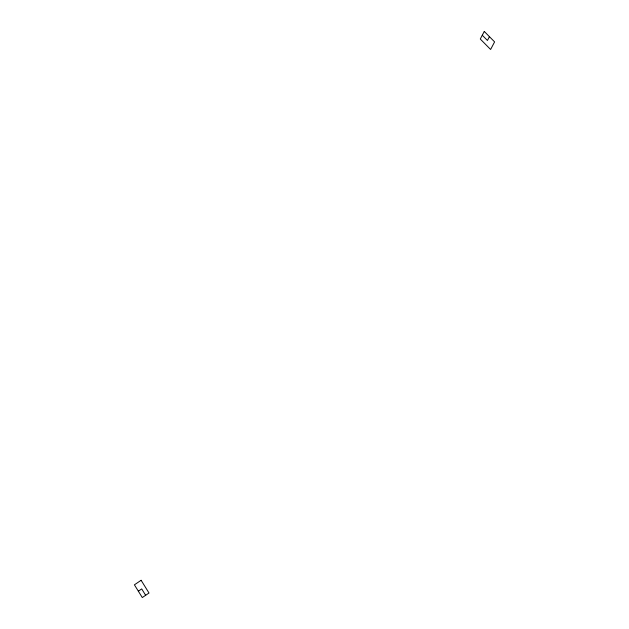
<?xml version="1.0" encoding="UTF-8"?>
<svg xmlns="http://www.w3.org/2000/svg" width="629" height="629" viewBox="0 0 629 629"><rect width="100%" height="100%" fill="white"/><g stroke="black" fill="none" stroke-linecap="round" stroke-linejoin="round"><path stroke-width="0.94" d="M489.441 36.671L487.444 40.46L482.278 35.24M138.349 591.189L141.706 588.917L145.653 595.278M484.275 31.45L480.281 39.029L490.604 49.471L494.598 41.891L484.275 31.45M141.116 580.292L134.402 584.828L142.296 597.55L149.01 593.013L141.116 580.292"/></g></svg>
